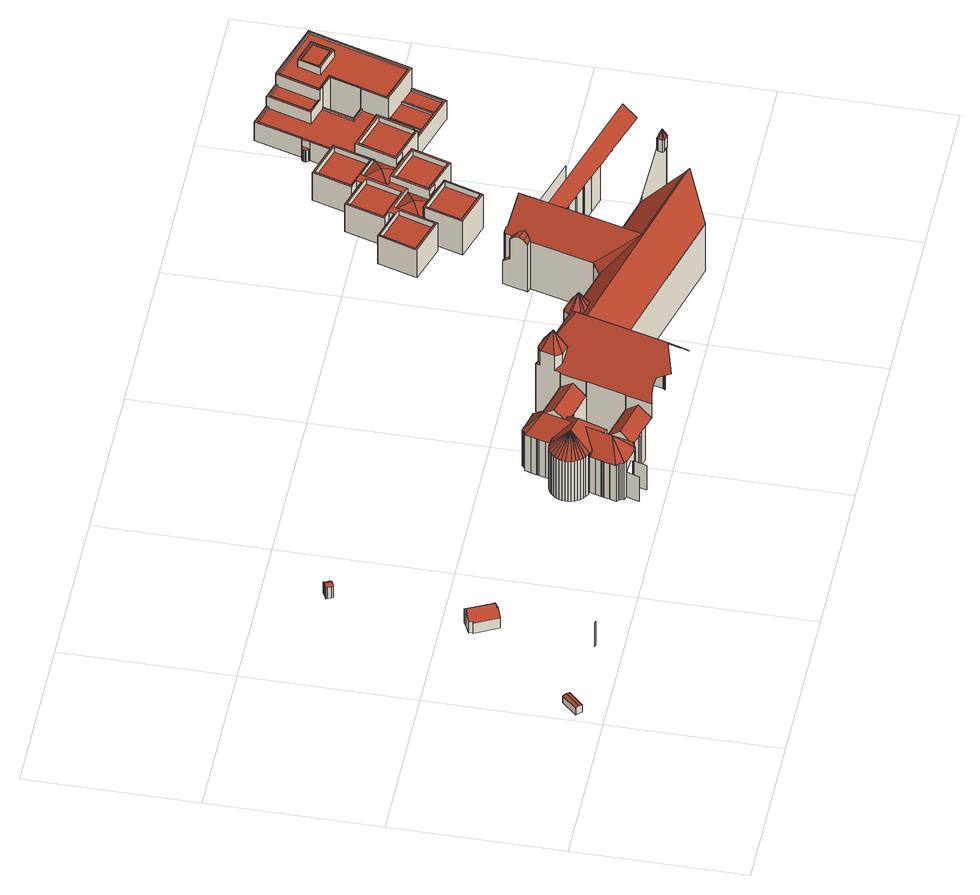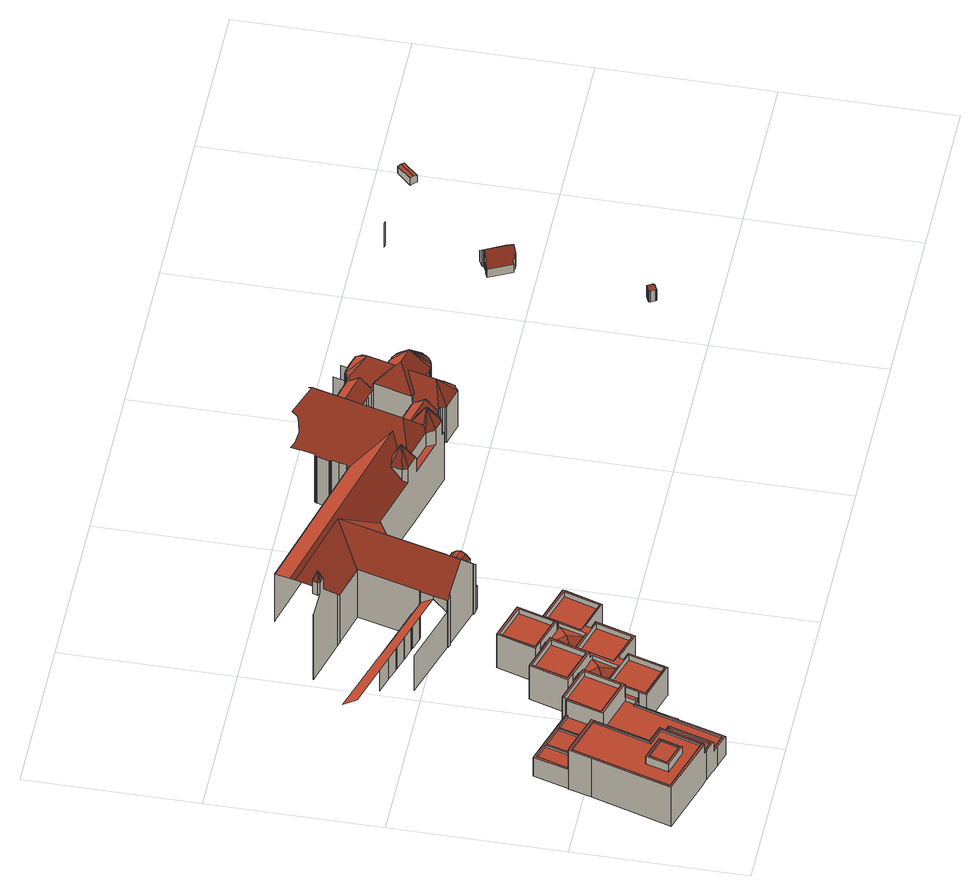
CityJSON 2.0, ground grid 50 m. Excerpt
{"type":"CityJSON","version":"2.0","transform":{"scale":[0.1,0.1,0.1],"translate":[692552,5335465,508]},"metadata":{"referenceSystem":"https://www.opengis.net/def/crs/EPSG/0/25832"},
"CityObjects":{
"building1":{"type":"Building","attributes":{"Gemeindeschluessel":"09162000","HoeheDach":"513.270","HoeheGrund":"510.500","Methode":"2000","NiedrigsteTraufeDesGebaeudes":"513.012","Geometrietyp2DReferenz":"3000","function":"31001_2000","roofType":"3100","measuredHeight":2.77},"geometry":[{"type":"MultiSurface","lod":"2","boundaries":[[[0,1,2,3,4,5]],[[6,0,5,7]],[[8,7,5,4]],[[9,10,8,4,3,2]],[[2,1,11,9]],[[10,9,11,6,7,8]],[[11,1,0,6]]],"semantics":{"surfaces":[{"type":"WallSurface"},{"type":"RoofSurface"},{"type":"GroundSurface"}],"values":[0,1,0,2,0,0,1]}}]},
"building2":{"type":"Building","attributes":{"name":"Bayerisches Nationalmuseum","Gemeindeschluessel":"09162000","HoeheDach":"565.770","HoeheGrund":"509.180","Methode":"2000","NiedrigsteTraufeDesGebaeudes":"517.488","Geometrietyp2DReferenz":"3000","function":"31001_3000","roofType":"3200","measuredHeight":56.59,"storeysAboveGround":2},"geometry":[{"type":"MultiSurface","lod":"2","boundaries":[[[12,13,14,15]],[[16,17,18,19]],[[18,20,21,22,23,19]],[[24,25,17,16]],[[26,27,25,24]],[[28,29,27,26]],[[30,31,32,33,29,28]],[[34,35,36,32,31,37,38]],[[22,21,39,40]],[[17,25,27,29,33,41,20,18]],[[42,43,44,45]],[[45,44,46,47]],[[48,49,50,51,43,42]],[[52,47,46,53,54,55]],[[40,39,56,57]],[[58,59,60,61,50,49]],[[55,54,62,63]],[[57,56,64,65]],[[66,67,68,69,60,59]],[[62,70,71,72,73,63]],[[65,64,74,75]],[[75,74,76,77]],[[78,79,68,67]],[[46,44,80,53]],[[71,81,82,83,84,72]],[[43,51,80,44]],[[77,76,85,86]],[[53,80,70,62,54]],[[50,61,80,51]],[[87,88,89,90,79,78]],[[60,69,80,61]],[[85,91,86]],[[41,92,93,94,91,85,76,74,64,56,39,21,20]],[[68,79,90,80,69]],[[95,96,97,98,36,35]],[[82,99,100,101,102,83]],[[80,81,71,70]],[[32,36,98,97,103,104,41,33]],[[91,94,105,106,107,108,86]],[[109,107,106,110,89,88]],[[80,99,82,81]],[[101,100,111,112]],[[89,110,80,90]],[[93,105,94]],[[80,113,111,100,99]],[[111,113,114,115,116,112]],[[97,96,117,118,119,120,103]],[[80,121,114,113]],[[114,121,122,123,124,115]],[[125,104,103,120]],[[123,122,126,127]],[[128,129,104,125]],[[80,130,126,122,121]],[[131,132,129,128]],[[126,130,133,134,135,127]],[[104,129,132,136,137,138,41]],[[139,136,132,131]],[[80,140,141,133,130]],[[134,133,141,142]],[[143,137,136,139]],[[106,105,93,92,144,145,146,147,148,80,110]],[[140,149,150,151,142,141]],[[152,153,154,155,156,157,138,137,143]],[[158,157,156]],[[159,160,161,162,150,149]],[[163,164,155,154]],[[160,165,166,167,168,169,161]],[[166,165,170]],[[138,157,158,171,172,173,174,145,144,92,41]],[[175,172,171,158]],[[168,167,176,177]],[[178,179,164,163]],[[180,181,179,178]],[[177,176,182,183]],[[148,184,185,186,187,188,189,170,165,160,159,149,140,80]],[[174,146,145]],[[183,182,190,191]],[[170,189,188,192,193,194,190,182,176,167,166]],[[195,196,181,180]],[[197,173,172]],[[155,164,179,181,196,198,199,200,175,158,156]],[[191,190,194,201]],[[173,197,202,203,204,205,174]],[[203,202,206,207]],[[194,193,208,209,210,201]],[[211,198,196,195]],[[147,184,148]],[[207,206,212,213]],[[209,208,214,215]],[[215,214,216,217]],[[200,218,219,220,221,212,206,202,197,172,175]],[[213,212,221,222]],[[192,223,224,216,214,208,193]],[[222,221,220,225]],[[217,216,224,226]],[[146,174,205,227,228,229,230,231,232,185,184,147]],[[225,220,219,233]],[[224,223,234,235,236,226]],[[192,237,238,234,223]],[[186,185,232]],[[187,186,232,231,239,240,241,242,243,244,192,188]],[[245,246,247,248,239,231,230]],[[240,239,248]],[[249,247,246]],[[238,237,250,251,252,253,235,234]],[[254,255,256,218,200,199]],[[257,258,249,246]],[[218,256,259,260,261,233,219]],[[262,242,241,240]],[[263,264,258,257]],[[244,265,266,267,268,250,237,192]],[[269,270,264,263]],[[271,272,270,269]],[[247,249,258,264,270,272,273,274,262,240,248]],[[275,268,267,276]],[[251,250,268,275]],[[276,267,266,277]],[[277,266,265,278]],[[279,243,242]],[[244,243,279,280,281,282,278,265]],[[281,280,283,284]],[[284,283,285,286]],[[274,287,288,289,290,285,283,280,279,242,262]],[[286,285,290,291]],[[260,259,292,293]],[[291,290,289,294]],[[294,289,288,295]],[[296,293,292,297,273,272,271]],[[298,299,300,301,302,303,304,305,306,307,308,309,310,311,312,313,297,292,259,256,255,254]],[[297,313,312,287,274,273]],[[287,312,311,314,315,295,288]],[[309,316,317,310]],[[311,310,317,318,319,320,321,322,323,324,325,326,327,314]],[[316,328,318,317]],[[308,316,309]],[[328,319,318]],[[308,328,316]],[[329,322,321]],[[321,320,330,329]],[[328,331,330,320,319]],[[308,307,306,328]],[[328,332,331]],[[306,333,328]],[[333,334,332,328]],[[335,334,333,336]],[[337,338,339,340,341,342,343,344,345,346,347,348,349,350,351,352,353,354,355,356,357,358,359,360,361,305,304,303]],[[362,346,345,363]],[[364,347,346,362]],[[365,348,347,364]],[[366,349,348,365]],[[367,350,349,366]],[[351,368,369,352]],[[368,351,350,367]],[[370,353,352,369]],[[371,354,353,370]],[[372,355,354,371]],[[305,361,373,333,306]],[[336,333,373,374]],[[375,356,355,372]],[[336,374,376,335]],[[377,357,356,375]],[[377,378,379,380,358,357]],[[331,332,334,335,376,381,382,383,384,385,386,387,388,389,390,391,392,393,394,395,323,322,329,330]],[[396,397,360]],[[360,397,361]],[[361,397,373]],[[374,373,381,376]],[[398,397,396]],[[397,382,381,373]],[[398,399,400,397]],[[397,383,382]],[[400,401,397]],[[401,384,383,397]],[[402,401,400]],[[385,384,401,402]],[[403,404,405,406,386,385,402,400,399,398,396,360,359]],[[358,380,407,403,359]],[[386,406,408,409,410,387]],[[411,412,413,407,380,379]],[[405,414,408,406]],[[408,414,415,416,417,418,419,409]],[[420,418,417,421,422,423]],[[421,417,416,424,425,426,422]],[[422,426,427,428,429,430,431,432,433,434,435,436,423]],[[425,424,437,438,427,426]],[[438,437,439,440,428,427]],[[440,439,441,429,428]],[[430,429,441,442]],[[442,443,431,430]],[[442,441,444,443]],[[405,445,446,447,448,449,450,451,452,453,454,444,441,439,437,424,416,415,414]],[[454,455,456,432,431,443,444]],[[455,454,453,457]],[[457,453,452,458]],[[458,452,451,459]],[[404,460,461,405]],[[461,460,462,463,464,465,466,467]],[[468,469,467,466]],[[461,467,469,470,471,472,473,474,475,450,449,448,447,446,445,405]],[[450,475,476,477,459,451]],[[463,462,478,479]],[[479,478,480,481]],[[482,483,484,485,470,469,468]],[[481,480,486,487]],[[488,489,484,483]],[[490,471,470,485]],[[491,492,489,488]],[[493,472,471,490]],[[476,475,474,494]],[[495,496,492,491]],[[497,498,496,495]],[[494,474,473,499]],[[500,501,498,497]],[[499,473,472,502]],[[503,504,501,500]],[[505,506,507,508]],[[508,507,509,510]],[[506,511,507]],[[512,513,504,503]],[[511,509,507]],[[514,515,516,517,506,505]],[[518,519,513,512]],[[517,516,511,506]],[[510,509,520,521]],[[522,523,519,518]],[[511,524,520,509]],[[521,520,524,525,526,527,528,529,530,531,532,533,487,486]],[[516,534,511]],[[535,534,516,515]],[[511,525,524]],[[493,536,537,502,472]],[[534,538,511]],[[538,526,525,511]],[[539,538,534,535]],[[527,526,538,539]],[[540,541,523,522]],[[542,543,541,540]],[[544,545,543,542]],[[546,547,545,544]],[[529,528,548,549]],[[550,551,547,546]],[[484,489,492,496,498,501,504,513,519,523,541,543,545,547,551,552,553,554,555,556,557,558,559,560,561,562,563,564,565,566,490,485]],[[567,552,551,550]]],"semantics":{"surfaces":[{"type":"WallSurface"},{"type":"RoofSurface"}],"values":[0,0,0,0,0,0,0,0,0,1,0,0,0,0,0,0,0,0,0,0,0,0,0,1,0,1,0,1,1,0,1,0,1,1,0,0,1,1,0,0,1,0,1,0,1,0,0,1,0,0,0,0,1,0,0,1,0,1,0,0,1,0,0,0,0,0,0,0,1,0,0,0,0,0,1,0,0,1,0,0,1,0,0,0,0,0,1,0,0,0,1,0,1,0,0,0,0,0,1,0,1,0,0,0,0,0,0,0,0,0,1,0,0,1,0,0,0,0,0,0,0,0,1,0,0,0,0,0,1,0,0,0,0,1,0,1,1,1,0,1,1,1,1,1,0,1,0,0,0,0,0,0,0,0,0,0,1,0,0,1,0,0,0,1,1,1,0,1,1,1,1,1,1,0,0,1,1,0,0,1,0,0,1,0,1,1,1,0,1,0,1,0,0,0,0,1,0,0,1,0,0,0,0,0,0,0,0,0,0,0,0,0,0,0,0,0,0,1,0,1,0,0,1,0,0,1,0,1,0,1,0,1,1,0,0,0,0,0,0,0,0,1,0]}}]},
"building3":{"type":"Building","attributes":{"Gemeindeschluessel":"09162000","HoeheDach":"516.339","HoeheGrund":"509.750","Methode":"2000","NiedrigsteTraufeDesGebaeudes":"512.734","Geometrietyp2DReferenz":"3000","function":"31001_2000","roofType":"3100","measuredHeight":6.59},"geometry":[{"type":"MultiSurface","lod":"2","boundaries":[[[568,569,570,571]],[[572,573,574,575]],[[576,577,578,579]],[[580,581,582,583]],[[584,585,586,587,588,589]],[[588,587,590,591,592,570,569,593,582,581,594,595]],[[596,590,587,586]],[[597,598,577,576]],[[574,595,594,599,600,575]],[[573,578,577,598,589,588,595,574]],[[601,591,590,596]],[[584,589,598,597]],[[599,594,581,580]],[[602,592,591,601]],[[603,593,569,568]],[[571,570,592,602]],[[583,582,593,603]],[[579,578,573,572]],[[601,596,586,585,584,597,576,579,572,575,600,599,580,583,603,568,571,602]]],"semantics":{"surfaces":[{"type":"WallSurface"},{"type":"RoofSurface"},{"type":"GroundSurface"}],"values":[0,0,0,0,0,1,0,0,0,1,0,0,0,0,0,0,0,0,2]}}]},
"building4":{"type":"Building","attributes":{"Gemeindeschluessel":"09162000","HoeheDach":"513.410","HoeheGrund":"508.781","Methode":"2000","NiedrigsteTraufeDesGebaeudes":"512.908","Geometrietyp2DReferenz":"3000","function":"31001_2000","roofType":"3100","measuredHeight":4.63},"geometry":[{"type":"MultiSurface","lod":"2","boundaries":[[[604,605,606,607]],[[608,609,610,611]],[[612,613,609,608]],[[611,610,614,615,616]],[[617,618,619,606,605,620,615,614]],[[621,619,618,622]],[[611,616,623,604,607,621,622,624,625,626,627,612,608]],[[626,628,629,627]],[[616,615,620,623]],[[622,618,617,630,624]],[[613,629,628,631,630,617,614,610,609]],[[607,606,619,621]],[[627,629,613,612]],[[624,630,631,625]],[[625,631,628,626]],[[623,620,605,604]]],"semantics":{"surfaces":[{"type":"WallSurface"},{"type":"RoofSurface"},{"type":"GroundSurface"}],"values":[0,0,0,0,1,0,2,0,0,0,1,0,0,0,0,0]}}]},
"building5":{"type":"Building","attributes":{"name":"Archäologische Staatssammlung","Gemeindeschluessel":"09162000","HoeheDach":"525.100","HoeheGrund":"508.542","Methode":"2000","NiedrigsteTraufeDesGebaeudes":"512.843","Geometrietyp2DReferenz":"3000","function":"31001_3000","roofType":"1000","measuredHeight":16.56,"storeysAboveGround":3},"geometry":[{"type":"MultiSurface","lod":"2","boundaries":[[[632,633,634,635]],[[636,637,638,639,640,641,642,643,644,645,646,647,648,649]],[[650,651,652,653,654,655]],[[656,657,658,659,660,661,662,663,664,665]],[[666,667,668,669,670,671]],[[672,673,674,675,676,677,678]],[[679,680,681,682]],[[632,635,683,684]],[[685,686,687,688]],[[689,690,691,692]],[[693,694,695,696,697,698]],[[699,700,701,702]],[[703,704,705,641,640,706]],[[707,708,709,710]],[[711,712,713,714,715,716,717,718,719,720,721,722,723,724,725,726,727,728,729,730,731,732,733,734,735,736,737,738,739,740,741,742,743,651,650,655,744,745],[746,747,748,749,750],[751,752,753,754],[755,756,757,758,759]],[[651,743,742,760,761,652]],[[661,660,762,763,764,765,766,767,768,769,770,771,772,773,774],[775,695,694,693,776]],[[777,646,645,778,779,780,781,782,700,699]],[[656,665,783,784]],[[785,750,749,786]],[[787,751,754,788]],[[789,790,791,713,712,711]],[[792,793,794,795]],[[796,775,776,797]],[[707,710,798,799]],[[800,801,802,803]],[[702,804,777,699]],[[805,806,807,808]],[[809,810,669,668]],[[811,812,813,689,692,814,815,639,638,637,636,649,816,817,818,819,820,821]],[[686,822,823,824,825,826,827,828,829,830,687]],[[831,832,833,834]],[[808,807,642,835]],[[836,734,733,837]],[[838,829,828,839]],[[840,752,751,787]],[[841,842,831,834,843]],[[844,845,846,847,848]],[[849,850,851,852,724,723,853]],[[854,755,759,855]],[[856,857,858,859]],[[860,822,686,685]],[[861,680,679,862,728]],[[700,782,863,701]],[[864,865,793,792]],[[834,833,866,867]],[[675,674,868,841]],[[819,818,817,869,870,871]],[[872,850,849,853]],[[873,874,875,876,877,878,879,880,881,882,659,658,657,656,784,883,884,885,886,887,888,889,890,891,678,677,676,892,791,790,789,893,894,654,653,652,761,760,895,896,897,898,899,900,901,836,837,902,903,904,905,862,679,682,906,907,860,685,688,908,838,839,909,910,911,912,913,914,915,916,917,918,919,920,921],[835,922,923,805,808]],[[892,676,675,924,714,713,791]],[[925,926,927,928,929,720,719,833,832,831]],[[930,931,813,812,767,766,765]],[[932,871,870,869,933,934,935,936,937,938,939,940,681,680,861,941]],[[942,943,944,945]],[[946,864,792,795,947,809,668,667,666],[948,949,950,951,952,953,954,955,956,957,958,959,960]],[[648,961,962,934,933,816,649]],[[874,873,921,963,964,965]],[[834,867,966,843]],[[956,955,954,953,967,968,969,970]],[[914,936,935,915]],[[879,878,877,971,972,930,765,764,880]],[[973,974,774,773,772,771,770,769,845,844,975,851,850,976,977,978,979]],[[896,740,739,897]],[[789,711,745,893]],[[934,962,980,981,918,917,916,915,935]],[[982,983,967,953,952,951,950,984]],[[882,762,660,659]],[[815,706,640,639]],[[945,944,985,986]],[[891,987,672,678]],[[749,748,747,988,989,786]],[[990,753,752,840]],[[908,830,829,838]],[[972,971,991,634,633,992,993,709,708,994,995,691,690,931,930]],[[996,997,998,999]],[[824,940,939,825]],[[991,971,877,876,875,1000,1001]],[[768,767,812,811,821,845,769]],[[882,881,880,764,763,762]],[[683,993,992,684]],[[1002,1003,1004,1005,925,831,842,841,868]],[[888,887,886,885,1006,1007,1008,1005,1004,1009]],[[794,1010,810,809,947,795]],[[884,1011,1006,885]],[[866,833,719,718,717,867]],[[995,798,710,709,993,683,635,634,991,1001,1012,1013,1014,1015,1016,691]],[[745,744,655,654,894,893]],[[859,858,1017,1018]],[[1019,756,755,854]],[[1020,757,756,1019]],[[1007,1006,1011,1021,783,665,664,1022,1023,929,928,927],[1024,1017,858,857]],[[813,931,690,689]],[[859,1018,1025,856]],[[988,747,746,1026]],[[1026,746,750,785]],[[979,978,977,976,850,872]],[[691,1016,1027,1028,704,703,814,692]],[[684,992,633,632]],[[701,863,804,702]],[[1018,1017,1024,1025]],[[862,905,904,730,729,728]],[[884,883,784,783,1021,1011]],[[819,871,932,820]],[[990,840,787,788]],[[924,843,966,867,717,716,715,714]],[[698,697,696,796,797]],[[737,736,735,734,836,901,900,899]],[[704,1028,806,805,923,922,705]],[[999,998,801,800]],[[803,996,999,800]],[[788,754,753,990]],[[872,853,1029,1030]],[[696,695,775,796]],[[1025,1024,857,856]],[[987,1031,1032,1009,1004,1003,1002,868,674,673,672],[1033,985,944,943]],[[820,932,846,845,821]],[[662,661,774,974]],[[891,890,889,1032,1031,987]],[[938,912,911,910,826,825,939]],[[663,662,974,973]],[[1030,1029,853,723,722,721]],[[1034,865,864,946,666,671]],[[837,733,732,902]],[[906,682,681,940,824,823,907]],[[731,730,904,903,902,732]],[[797,776,693,698]],[[938,937,936,914,913,912]],[[1005,1008,926,925]],[[1035,1020,1019,854,855]],[[798,995,994,799]],[[688,687,830,908]],[[644,643,642,807,806,1028,1027,1016,1015,1014,1013,1012,1001,1000,965,964,963,1036,780,779,778,645],[670,669,810,1010,794,793,865,1034,671]],[[1037,1038,979,872,1030]],[[895,760,742,741,740,896]],[[941,847,846,932]],[[675,841,843,924]],[[814,703,706,815]],[[738,737,899,898,897,739]],[[945,986,1039,942]],[[1040,1041,1042,970,969,968,967,983,982,984,1043,1044,1045],[998,997,802,801]],[[803,802,997,996]],[[799,994,708,707]],[[647,646,777,804,863,782,781,981,980,962,961,648]],[[816,933,869,817]],[[959,958,957,956,970,1042,1041,1040,1045,960]],[[839,828,827,909]],[[1008,1007,927,926]],[[848,1046,975,844]],[[758,757,1020,1035,855,759]],[[786,989,988,1026,785]],[[874,965,1000,875]],[[641,705,922,835,642]],[[720,929,1023,1022,664,663,973,979,1038,1037,1030,721]],[[907,823,822,860]],[[1045,1044,1043,984,950,949,948,960]],[[909,827,826,910]],[[781,780,1036,963,921,920,919,918,981]],[[1039,1033,943,942]],[[888,1009,1032,889]],[[851,975,1046,1047,852]],[[986,985,1033,1039]],[[852,1047,1046,848,847,941,861,728,727,726,725,724]]],"semantics":{"surfaces":[{"type":"WallSurface"},{"type":"RoofSurface"},{"type":"GroundSurface"}],"values":[0,0,0,0,0,0,0,1,0,0,0,1,1,0,1,0,1,0,0,0,0,0,0,0,1,0,0,0,0,1,1,1,0,0,0,0,1,1,0,0,0,0,0,0,0,1,0,0,1,2,0,0,0,1,0,1,0,0,1,0,0,0,0,0,0,0,0,0,0,0,0,0,0,0,1,0,0,0,0,0,0,0,0,0,0,0,0,0,0,0,0,1,0,1,0,0,1,0,0,0,0,0,0,0,1,0,1,0,0,0,1,0,1,0,0,1,0,0,0,0,1,0,0,0,0,0,0,0,1,1,0,0,1,1,0,0,1,0,0,1,1,0,0,1,0,0,0,0,0,0,1,0,0,0,0,0,0,0,0,0,1,0,0]}}]}
},
"vertices":[
[53,111,53],[61,103,50],[61,103,25],[53,111,25],[45,119,25],[45,119,50],[12,69,53],[4,76,50],[4,76,25],[20,61,25],[12,69,25],[20,61,50],
[288,78,12],[288,78,99],[295,76,99],[295,76,12],[856,122,12],[856,122,146],[852,125,144],[852,125,12],[852,126,144],[858,145,145],[858,145,12],[852,126,12],[860,118,12],[860,118,147],[862,113,12],[862,113,146],[863,107,12],[863,107,145],[864,107,12],[874,104,12],[874,104,145],[864,107,145],[863,66,104],[874,102,105],[874,102,143],[874,102,12],[863,66,12],[857,145,144],[857,145,12],[910,148,199],[832,238,12],[832,238,159],[829,245,160],[829,245,12],[828,253,159],[828,253,12],[834,234,12],[835,230,12],[835,230,159],[834,234,160],[828,260,12],[828,260,160],[828,262,160],[828,262,12],[861,162,144],[861,162,12],[839,225,12],[841,222,12],[841,222,159],[839,225,160],[829,270,159],[829,270,12],[862,162,145],[862,162,12],[847,216,12],[848,216,12],[848,216,160],[847,216,160],[830,273,159],[831,279,160],[831,279,12],[830,273,12],[864,169,144],[864,169,12],[863,169,144],[863,169,12],[855,210,12],[855,210,160],[886,258,220],[832,282,160],[835,288,159],[835,288,12],[832,282,12],[868,186,144],[868,186,12],[857,209,12],[864,206,12],[864,206,160],[857,209,160],[868,186,145],[931,226,199],[885,198,158],[872,202,145],[897,96,128],[920,90,104],[920,90,143],[897,96,143],[840,294,160],[841,295,160],[841,295,12],[840,294,12],[921,92,145],[931,89,145],[872,202,158],[873,204,160],[873,204,12],[872,202,12],[872,204,12],[872,204,160],[847,302,160],[847,302,12],[848,303,160],[855,308,160],[855,308,12],[848,303,12],[911,54,104],[911,54,12],[920,90,12],[921,92,12],[860,311,160],[862,311,160],[862,311,12],[860,311,12],[931,89,12],[869,314,160],[869,314,12],[935,93,12],[935,93,146],[873,315,161],[939,96,12],[939,96,147],[876,316,160],[876,316,12],[873,315,12],[945,98,146],[950,100,145],[951,100,144],[945,98,12],[885,316,160],[884,316,160],[884,316,12],[950,100,12],[942,207,182],[958,179,158],[971,175,158],[971,177,159],[936,245,220],[893,315,159],[893,315,12],[885,316,12],[951,100,12],[952,99,12],[958,98,12],[958,98,134],[952,99,134],[952,99,143],[955,111,143],[901,313,159],[902,313,159],[902,313,12],[901,313,12],[981,91,12],[981,91,133],[903,314,158],[903,314,145],[907,331,145],[907,331,12],[903,314,12],[914,311,158],[962,137,143],[969,164,143],[972,175,143],[971,175,144],[962,137,166],[912,348,145],[912,348,12],[989,89,12],[989,89,133],[989,90,12],[989,90,134],[914,354,145],[914,354,12],[1001,287,159],[1001,288,158],[988,291,158],[961,275,182],[941,264,199],[934,276,189],[913,355,145],[913,355,12],[963,346,199],[923,389,145],[918,371,145],[1002,87,12],[1002,87,134],[972,175,134],[1025,80,134],[1063,70,134],[1073,108,166],[918,371,12],[978,173,134],[978,173,12],[972,175,12],[971,175,12],[978,172,134],[978,172,12],[924,391,145],[924,391,12],[923,389,12],[1025,80,12],[1001,166,134],[1001,166,12],[929,392,146],[929,392,12],[934,394,147],[934,394,12],[1082,144,134],[1008,164,134],[1008,165,134],[1001,167,134],[1001,167,12],[941,401,145],[938,397,147],[1008,165,12],[938,397,12],[971,177,12],[1001,287,12],[1001,288,12],[1001,289,12],[1001,289,144],[1001,288,144],[1008,164,12],[942,401,144],[942,401,12],[941,401,12],[1009,383,145],[975,392,144],[1002,289,143],[1005,299,143],[1012,326,143],[1019,353,143],[1022,364,143],[1022,364,144],[1002,289,12],[1009,287,12],[1009,287,134],[1002,289,134],[1009,287,135],[1010,383,144],[1010,383,12],[1009,383,12],[975,392,12],[1063,70,186],[1073,108,186],[1082,144,186],[1032,281,12],[1032,281,135],[1083,144,187],[1083,144,12],[1082,144,12],[1012,326,166],[1031,280,12],[1031,280,134],[1020,365,145],[1016,368,146],[1013,373,147],[1011,378,146],[1039,278,12],[1039,278,134],[1039,279,12],[1039,279,134],[1113,259,134],[1123,296,166],[1011,378,12],[1013,373,12],[1016,368,12],[1020,365,12],[1022,364,133],[1029,362,133],[1029,362,12],[1022,364,12],[1028,362,134],[1028,362,12],[1051,355,134],[1051,355,12],[1133,333,135],[1059,353,134],[1059,354,134],[1052,356,134],[1052,356,12],[1114,258,187],[1114,258,12],[1059,354,12],[1059,353,12],[1113,259,12],[1113,259,186],[1064,70,187],[1080,73,204],[1098,72,223],[1111,66,238],[1117,27,255],[1175,47,313],[1241,292,313],[1245,310,313],[1206,358,257],[1186,329,244],[1181,322,241],[1152,330,208],[1139,349,188],[1134,333,188],[1133,333,186],[1123,296,186],[1134,333,12],[1133,333,12],[1152,330,241],[1139,349,241],[1139,351,244],[1149,388,244],[1150,391,241],[1150,391,190],[1154,404,190],[1154,404,12],[1150,391,12],[1149,388,12],[1139,351,12],[1139,349,12],[1178,361,300],[1166,400,190],[1166,400,241],[1167,400,242],[1202,390,243],[1217,366,241],[1204,390,241],[1204,390,190],[1217,366,190],[1217,0,255],[1228,18,249],[1239,22,238],[1257,28,220],[1276,20,199],[1284,9,186],[1291,35,187],[1289,35,188],[1301,79,188],[1302,79,186],[1304,83,186],[1305,83,185],[1305,85,185],[1315,120,185],[1315,121,185],[1314,122,186],[1315,126,186],[1313,126,188],[1319,147,188],[1325,171,188],[1327,171,186],[1329,178,186],[1268,285,282],[1311,310,243],[1307,333,254],[1302,79,12],[1301,79,12],[1304,83,12],[1305,83,12],[1305,85,12],[1315,120,12],[1315,121,12],[1314,122,12],[1315,126,12],[1313,126,12],[1319,147,12],[1304,343,241],[1304,343,190],[1325,171,12],[1318,359,190],[1327,171,12],[1329,178,12],[1329,179,12],[1329,179,187],[1318,359,241],[1321,358,245],[1361,347,245],[1364,346,241],[1364,346,189],[1527,301,190],[1527,301,12],[1364,346,12],[1361,347,12],[1321,358,12],[1318,359,12],[1204,390,12],[1202,390,12],[1167,400,12],[1166,400,12],[1313,301,251],[1334,321,300],[1335,296,251],[1348,297,247],[1363,298,241],[1371,331,241],[1371,331,203],[1882,122,282],[1874,134,271],[1618,202,271],[1530,303,188],[1775,60,187],[1570,327,187],[1570,327,12],[1530,303,12],[1775,60,12],[1777,60,12],[1777,60,189],[1570,327,186],[1619,507,187],[1620,508,187],[1620,508,188],[1620,508,12],[1619,507,12],[1618,509,12],[1618,509,188],[1605,512,187],[1605,512,12],[1633,517,199],[1621,520,199],[1608,524,199],[1612,538,204],[1615,551,199],[1619,564,186],[1619,564,112],[1625,585,95],[1625,585,12],[1619,564,12],[1615,551,12],[1612,538,12],[1608,524,12],[1641,529,204],[1625,534,204],[1640,544,199],[1629,547,199],[1632,560,186],[1632,560,112],[1638,581,95],[1638,581,186],[1693,484,271],[1697,498,271],[1700,511,271],[1704,524,271],[1707,538,271],[1713,558,271],[1649,577,199],[1650,580,199],[1640,583,188],[1639,580,188],[1639,580,12],[1638,581,12],[1640,583,12],[1650,580,12],[1649,577,12],[1824,246,186],[1720,274,186],[1826,246,189],[1826,246,12],[1824,246,12],[1720,274,12],[1718,274,12],[1718,274,188],[1768,456,12],[1768,456,187],[1768,455,186],[1778,494,186],[1789,534,186],[1790,537,186],[1780,540,197],[1779,537,197],[1779,537,12],[1713,558,12],[1826,247,189],[1826,247,12],[1837,244,201],[1837,244,12],[1768,455,12],[1774,454,12],[1774,454,143],[1768,455,143],[1837,243,201],[1837,243,12],[1774,455,12],[1774,455,143],[1778,494,175],[1811,443,12],[1811,443,143],[1789,534,141],[1780,540,12],[1811,442,12],[1811,442,142],[1816,441,12],[1816,441,142],[1790,537,12],[1817,441,12],[1817,441,143],[1789,534,12],[1854,430,12],[1854,430,143],[1918,197,299],[1918,197,339],[1915,202,339],[1915,202,295],[1919,216,339],[1919,216,295],[1929,206,369],[1854,429,12],[1854,429,142],[1925,195,307],[1933,193,298],[1933,193,339],[1925,195,339],[1859,427,12],[1859,427,142],[1923,220,339],[1923,220,299],[1860,428,12],[1860,428,143],[1924,219,340],[1939,216,340],[1940,215,339],[1940,215,297],[1979,205,254],[1979,205,12],[1940,215,12],[1939,216,12],[1924,219,12],[1923,220,12],[1939,195,339],[1939,195,292],[1971,478,142],[1971,478,12],[1943,209,339],[1943,209,292],[1898,416,12],[1898,416,143],[1897,416,12],[1897,416,142],[1902,414,12],[1902,414,142],[1903,415,12],[1903,415,143],[1979,204,254],[1979,204,12],[1940,403,12],[1940,403,142],[1990,387,141],[2014,380,141],[2014,380,142],[2051,369,142],[2051,368,141],[2057,366,141],[2057,367,142],[2094,356,142],[2094,355,141],[2100,353,141],[2100,354,142],[2138,342,142],[2137,342,141],[2191,325,141],[2202,366,175],[1990,387,12],
[326,434,18],[326,434,54],[333,438,47],[333,438,18],[275,408,18],[275,408,59],[270,419,59],[270,419,18],[305,339,18],[305,339,55],[271,406,55],[271,406,18],[310,439,18],[310,439,66],[312,435,66],[312,435,18],[324,353,18],[330,357,18],[334,358,18],[334,358,80],[330,357,83],[324,353,77],[350,367,62],[352,364,62],[366,371,47],[319,439,58],[297,432,80],[293,430,83],[350,367,18],[326,350,18],[326,350,77],[297,432,18],[293,430,18],[352,364,18],[366,371,18],[319,439,18],
[361,830,8],[361,830,49],[366,819,49],[366,819,8],[338,822,8],[338,822,49],[344,825,52],[344,825,8],[340,819,8],[340,819,49],[349,827,54],[354,830,51],[354,830,8],[358,809,54],[364,812,51],[368,815,49],[359,833,49],[368,815,8],[364,812,8],[359,833,8],[353,806,8],[348,804,8],[345,809,8],[340,818,8],[345,809,49],[340,818,49],[353,806,52],[348,804,49],
[2224,862,69],[2224,862,75],[2253,956,75],[2253,956,69],[2124,1181,69],[2128,1180,69],[2134,1178,69],[2138,1176,69],[2138,1176,75],[2143,1175,75],[2143,1175,149],[2138,1176,149],[2134,1178,149],[2128,1180,149],[2128,1180,111],[2124,1181,111],[2078,1195,111],[2078,1195,69],[1650,929,108],[1736,903,108],[1736,903,5],[1650,929,5],[1646,930,5],[1646,930,108],[1948,908,5],[1948,909,5],[1952,922,5],[1952,923,5],[1952,923,130],[1952,922,130],[1952,922,110],[1948,909,110],[1948,909,130],[1948,908,130],[2135,1183,144],[2163,1272,144],[2172,1301,144],[2172,1301,149],[2163,1272,149],[2135,1183,149],[1720,712,130],[1753,821,130],[1753,822,130],[1753,822,95],[1753,822,5],[1753,821,5],[1720,712,5],[1975,1087,5],[1975,1087,74],[2004,1184,74],[2004,1184,5],[2206,970,69],[2177,876,69],[1996,1192,5],[1996,1192,48],[1996,1195,48],[1996,1195,5],[2102,899,69],[2102,899,75],[2131,993,75],[2131,993,69],[2043,902,130],[2045,909,130],[2076,1010,130],[2076,1010,113],[2045,909,113],[2043,902,113],[2130,1185,106],[2166,1303,106],[2122,1316,106],[2086,1198,106],[2154,1070,75],[2155,1074,75],[2116,1086,75],[2109,1084,75],[2171,878,69],[2171,878,75],[2200,972,75],[2200,972,69],[1724,781,108],[1738,826,108],[1738,827,108],[1739,827,108],[1740,832,108],[1760,896,108],[1764,909,108],[1830,889,108],[1841,885,108],[1857,937,108],[1846,941,108],[1866,1005,108],[1870,1018,108],[1934,999,108],[1935,1003,108],[1949,1049,108],[1960,1086,108],[1962,1091,108],[1967,1109,108],[1969,1114,108],[1858,1147,108],[1854,1149,108],[1819,1035,108],[1845,1027,108],[1844,1026,108],[1840,1013,108],[1840,1012,108],[1755,1038,108],[1750,1040,108],[1715,925,108],[1720,924,108],[1740,918,108],[1740,916,108],[1612,822,108],[1611,816,108],[1649,924,108],[1753,893,108],[1733,828,108],[1721,789,108],[1617,821,108],[1754,1033,108],[1856,1002,108],[1824,898,108],[1722,929,108],[1857,1142,108],[1962,1110,108],[1930,1005,108],[1863,1025,108],[1825,1037,108],[1740,918,5],[1740,916,5],[2042,896,130],[2046,909,130],[2047,910,130],[2051,908,130],[2053,914,130],[2084,1016,130],[1968,1051,130],[1962,1053,130],[1960,1046,130],[1945,995,130],[1930,947,130],[1927,937,130],[1925,931,130],[1966,1044,130],[1933,936,130],[2130,1185,111],[2130,1185,149],[2166,1303,149],[2168,1309,149],[2168,1309,111],[2166,1303,111],[1973,900,130],[1973,900,5],[1617,821,90],[1721,789,90],[1754,1033,90],[1722,929,90],[1724,781,5],[1738,826,5],[1738,827,5],[2138,999,144],[2138,999,149],[2255,963,149],[2255,963,144],[1966,1044,113],[1933,936,113],[2136,992,69],[2107,898,69],[2198,1196,168],[2198,1196,171],[2263,1176,171],[2263,1176,168],[2086,1198,111],[2156,1074,5],[2156,1074,149],[2183,1163,149],[2183,1163,5],[2343,1249,144],[2343,1249,149],[1968,1051,69],[2084,1016,69],[2053,914,69],[2154,1070,69],[2109,1084,69],[2116,1318,69],[2056,1337,69],[2018,1213,69],[1977,1080,69],[1971,1082,69],[1962,1053,69],[1998,1188,48],[2001,1186,48],[2003,1185,48],[2010,1207,48],[2007,1207,48],[2004,1207,48],[2000,1205,48],[1998,1202,48],[1996,1199,48],[1817,808,95],[1821,821,95],[1841,885,95],[1791,859,116],[2143,1175,5],[1845,1027,5],[1819,1035,5],[1998,1202,5],[2000,1205,5],[1856,1002,90],[1755,827,95],[1760,826,95],[1740,832,95],[1960,1046,84],[1962,1053,84],[1971,1082,84],[1960,1086,84],[1949,1049,84],[1934,999,95],[1945,995,95],[1945,995,98],[1934,999,98],[1870,1018,95],[1857,1142,90],[1825,1037,90],[1830,826,112],[1830,826,130],[1934,794,130],[1934,794,112],[1998,1188,5],[1962,1091,74],[1962,1091,5],[2122,1316,111],[2189,1167,144],[2189,1167,149],[1830,889,95],[1764,909,95],[1755,827,130],[2056,1337,74],[2018,1213,74],[1977,1080,74],[1895,968,116],[2320,1152,5],[2280,1022,5],[2260,954,5],[2259,954,5],[2229,853,5],[2222,856,5],[2051,908,5],[2047,910,5],[2046,909,5],[2042,896,5],[1940,793,5],[1938,786,5],[1848,814,5],[1848,813,5],[1844,800,5],[1843,799,5],[1869,791,5],[1836,685,5],[1834,677,5],[1739,827,5],[1611,816,5],[1612,822,5],[1720,924,5],[1715,925,5],[1750,1040,5],[1755,1038,5],[1840,1012,5],[1840,1013,5],[1844,1026,5],[1854,1149,5],[1858,1147,5],[1969,1114,5],[1967,1109,5],[2003,1185,5],[2001,1186,5],[1996,1199,5],[2004,1207,5],[2007,1207,5],[2010,1207,5],[2011,1207,5],[2013,1215,5],[2052,1345,5],[2098,1331,5],[2118,1325,5],[2124,1323,5],[2155,1313,5],[2168,1309,5],[2174,1308,5],[2351,1253,5],[2116,1086,5],[2155,1074,5],[1739,827,95],[1817,808,110],[1821,821,110],[1821,821,130],[1841,885,130],[1857,937,130],[2051,908,75],[2053,914,75],[1971,1082,74],[2116,1318,74],[2118,1325,74],[2098,1331,74],[2052,1345,74],[2013,1215,74],[2011,1207,74],[2010,1207,74],[2003,1185,74],[1960,1086,74],[1727,718,112],[1727,718,130],[1832,686,130],[1832,686,112],[2185,1168,144],[2314,1154,144],[2194,1198,144],[2210,1250,144],[2212,1257,144],[2217,1256,144],[2281,1236,144],[2287,1234,144],[2285,1227,144],[2269,1174,144],[2267,1168,144],[2261,1170,144],[2235,1178,144],[2196,1190,144],[2192,1191,144],[2116,1318,111],[2118,1325,111],[2351,1253,149],[2320,1152,149],[2280,1022,149],[1760,896,95],[2287,1234,171],[2285,1227,171],[2269,1174,171],[2267,1168,171],[2229,853,75],[2222,856,75],[1921,918,110],[1925,931,110],[1960,1046,98],[1930,947,95],[1927,937,95],[1925,931,95],[1921,918,95],[2124,1323,111],[2155,1313,111],[2217,1256,171],[2281,1236,171],[2212,1257,171],[1863,788,130],[1863,788,112],[1834,677,130],[1753,893,90],[1733,828,90],[1824,898,90],[2259,954,75],[2177,876,75],[2206,970,75],[2107,898,75],[2136,992,75],[2279,1229,168],[2279,1229,171],[2215,1249,171],[2215,1249,168],[2260,954,149],[2259,954,149],[1760,826,130],[1817,808,130],[1844,800,130],[1844,800,110],[1848,814,130],[1848,813,130],[1848,813,110],[1843,799,130],[2314,1154,149],[1938,786,130],[2253,956,149],[2206,970,149],[2200,972,149],[2136,992,149],[2131,993,149],[1965,896,130],[1965,896,112],[1962,1110,90],[1930,1005,90],[1940,793,130],[1921,918,130],[1864,935,130],[1861,928,130],[1861,928,112],[1649,924,90],[2154,1070,149],[2155,1074,149],[1866,1005,95],[1846,941,95],[1836,685,130],[1869,791,130],[1758,820,130],[2185,1168,149],[1863,1025,90],[2174,1308,149],[1857,937,95],[1864,935,95],[1758,820,112],[2196,1190,171],[2235,1178,171],[2261,1170,171],[2210,1250,171],[2194,1198,171],[2192,1191,171],[1949,1049,98],[1935,1003,98]
]}
